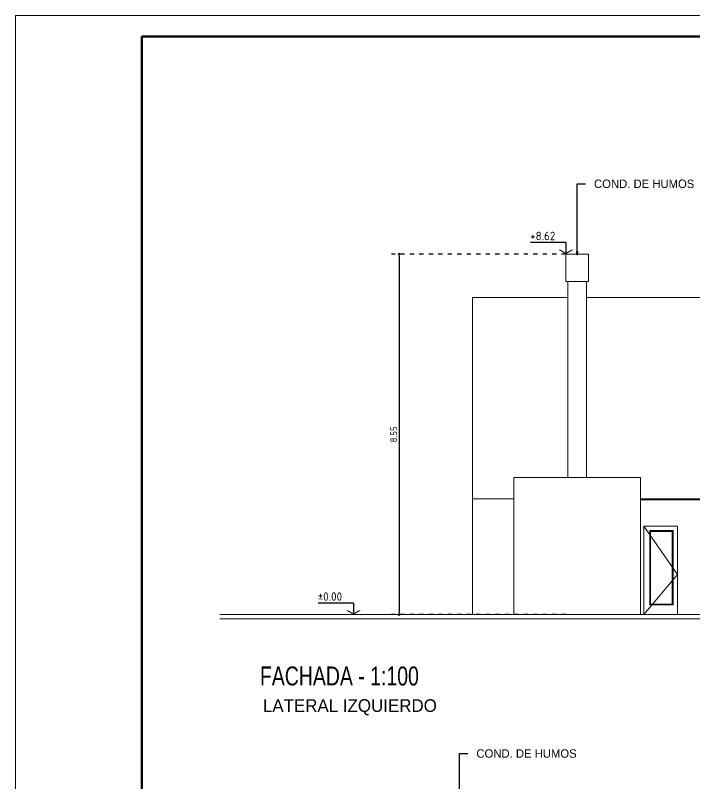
# Model space of a CAD drawing. Extents: x 233 to 569, y -241 to -74.
# Drawn here: x 348.48 to 364.59, y -134.84 to -116.62 of the extents above; entities that cross this region are included whole.
import ezdxf
from ezdxf import colors
from ezdxf.entities.mleader import LeaderData, LeaderLine
from ezdxf.enums import TextEntityAlignment as Align
from ezdxf.math import Vec2, Vec3

# ---------------------------------------------------------------- set-up
doc = ezdxf.new("R2010")
doc.units = 0
doc.header["$MEASUREMENT"] = 0
doc.linetypes.add('DOT2', pattern=[0.125, 0, -0.125])
doc.layers.get('0').update_dxf_attribs({"linetype": 'CONTINUOUS', "lineweight": 50})
doc.layers.get('DEFPOINTS').update_dxf_attribs({"linetype": 'CONTINUOUS'})
doc.layers.add('240 - NIVELES', color=1, linetype='CONTINUOUS')
doc.layers.add('DS_ST_quote 1_50', color=7, linetype='CONTINUOUS')
for name, color, linetype, lineweight in [('COTAS', 1, 'CONTINUOUS', 9), ('LINEAS', 2, 'CONTINUOUS', 20), ('MARCOS', 4, 'CONTINUOUS', 80)]:
    doc.layers.add(name, color=color, linetype=linetype, lineweight=lineweight)
doc.styles.add('ARIAL', font='')
doc.styles.add('DIN', font='bahnschrift.ttf')
doc.styles.get("Standard").update_dxf_attribs({"font": 'bahnschrift.ttf'})
doc.styles.add('TEMPUS', font='GILC____.TTF')
doc.styles.add('TEXTO', font='ROMANS.SHX')
doc.styles.get('ARIAL').set_extended_font_data('DIN')
doc.dimstyles.new('PLANTA', dxfattribs={"dimscale": 0, "dimtxt": 0.16, "dimasz": 0.06, "dimexe": 0.18, "dimexo": 0, "dimgap": 0.05, "dimtad": 1, "dimzin": 0, "dimdsep": 46, "dimtxsty": 'ARIAL', "dimblk1": 'DOT', "dimblk2": 'DOT', "dimsah": 1, "dimcen": 0.09, "dimclrd": 1, "dimclre": 1, "dimclrt": 3, "dimadec": 0, "dimazin": 0, "dimtfac": 1, "dimtofl": 0, "dimtmove": 0, "dimatfit": 3, "dimldrblk": 'DOT', "dimfxl": 0.18, "dimtolj": 1, "dimtzin": 0, "dimarcsym": 0})

# ---------------------------------------------------------------- blocks, each defined once
blk = doc.blocks.new('_DOT')
at = {"color": 0, "linetype": 'ByBlock'}
blk.add_line((-0.5, 0), (-1, 0), dxfattribs=at)
at = {"color": 0, "linetype": 'ByBlock', "const_width": 0.5}
blk.add_lwpolyline([(-0.25, 0, 1), (0.25, 0, 1)], format="xyb", close=True, dxfattribs=at)
blk = doc.blocks.new('*D369')
at = {"layer": 'DEFPOINTS', "color": 0, "transparency": 16777216}
for p in [(361.536, -122.279), (357.583, -130.829), (361.536, -130.829)]:
    blk.add_point(p, dxfattribs=at)
at = {"layer": 'DS_ST_quote 1_50', "color": 1, "linetype": 'DOT2', "lineweight": -2, "transparency": 16777216}
for p, q in [((361.536, -122.279), (357.403, -122.279)), ((361.536, -130.829), (357.403, -130.829))]:
    blk.add_line(p, q, dxfattribs=at)
at = {"layer": 'DS_ST_quote 1_50', "color": 1, "lineweight": -2, "transparency": 16777216}
blk.add_line((357.583, -122.339), (357.583, -130.769), dxfattribs=at)
at = {"layer": 'DS_ST_quote 1_50', "color": 1, "lineweight": -2, "transparency": 16777216, "xscale": 0.06, "yscale": 0.06, "zscale": 0.06}
for p, rotation in [((357.583, -122.279), 90), ((357.583, -130.829), 270)]:
    blk.add_blockref('_DOT', p, dxfattribs=dict(at, rotation=rotation))
at = {"layer": 'DS_ST_quote 1_50', "color": 3, "transparency": 16777216, "insert": (357.451, -126.554), "char_height": 0.16, "attachment_point": 5, "rotation": 90, "style": 'ARIAL'}
blk.add_mtext('\\A1;8.55', dxfattribs=at)
blk = doc.blocks.new('NIVCOR20')
at = {"layer": '240 - NIVELES'}
for q in [(0.2103, 0.0681), (0, 0)]:
    blk.add_line((0, 0.0681), q, dxfattribs=at)
for points in [[(-0.0438, 0.0253), (-0.0312, 0.0253), (0, 0), (0, 0.0072)], [(0.0438, 0.0253), (0.0312, 0.0253), (0, 0), (0, 0.0072)]]:
    blk.add_solid(points, dxfattribs=at)
at = {"layer": '240 - NIVELES', "style": 'TEXTO'}
blk.add_attdef('NIVEL', text='', height=0.05, dxfattribs=at).set_placement((0.6035, 0.0824), align=Align.RIGHT)

msp = doc.modelspace()

# ---------------------------------------------------------------- linework, layer by layer
at = {"linetype": 'Continuous', "lineweight": 15}
for p, q in [((361.5364, -122.9292), (361.5364, -122.2792)), ((361.5364, -122.2792), (362.0717, -122.2792)), ((362.0717, -122.2792), (362.0717, -122.9292)), ((361.5364, -122.9292), (361.5864, -122.9292)), ((361.5864, -127.5792), (361.5864, -122.9292)), ((361.5864, -122.9292), (362.0217, -122.9292)), ((362.0217, -127.5792), (362.0217, -122.9292)), ((362.0717, -122.9292), (362.0217, -122.9292)), ((361.5864, -123.3092), (359.3188, -123.3092)), ((359.3188, -128.0792), (359.3188, -123.3092)), ((374.9165, -123.3092), (362.0217, -123.3092)), ((359.3188, -130.8292), (359.3188, -127.5792)), ((360.299, -127.8292), (360.299, -127.5792)), ((363.3091, -127.5792), (360.299, -127.5792)), ((363.3091, -130.8292), (363.3091, -127.5792)), ((360.299, -130.8292), (360.299, -127.8292)), ((360.299, -128.0792), (359.3188, -128.0792)), ((374.9165, -128.0792), (363.3091, -128.0792)), ((378.4581, -128.1092), (363.3091, -128.1092)), ((363.3844, -130.8292), (363.3844, -128.7292)), ((363.3844, -128.7292), (363.3844, -130.8292)), ((363.3844, -130.8292), (363.3844, -128.7292)), ((363.3844, -128.7292), (364.1844, -128.7292)), ((364.1844, -128.7292), (364.1844, -130.8292)), ((363.5248, -128.8355), (364.0782, -128.8355)), ((363.5248, -130.598), (363.5248, -128.8355)), ((364.0594, -128.8542), (363.5436, -128.8542)), ((363.5436, -128.8542), (363.5436, -130.5792)), ((364.0594, -130.5792), (364.0594, -128.8542)), ((364.0782, -128.8355), (364.0782, -130.598)), ((364.0782, -130.598), (363.5248, -130.598)), ((363.5436, -130.5792), (364.0594, -130.5792)), ((353.3336, -130.8292), (386.4176, -130.8292)), ((353.3336, -130.9292), (386.4176, -130.9292))]:
    msp.add_line(p, q, dxfattribs=at)
at = {"linetype": 'Continuous', "lineweight": 15, "ltscale": 0.05}
for q in [(363.3844, -128.7292), (363.3844, -130.8292)]:
    msp.add_line((364.1844, -129.8769), q, dxfattribs=at)
at = {"layer": 'LINEAS'}
for p, q in [((467.4834, -116.6186), (348.4834, -116.6186)), ((348.4834, -116.6186), (348.4834, -205.6186))]:
    msp.add_line(p, q, dxfattribs=at)
at = {"layer": 'MARCOS'}
for p, q in [((466.9834, -117.1186), (351.4834, -117.1186)), ((351.4834, -117.1186), (351.4834, -205.1186))]:
    msp.add_line(p, q, dxfattribs=at)

# ---------------------------------------------------------------- block references
at = {"layer": '240 - NIVELES'}
ref = msp.add_blockref('NIVCOR20', (361.5364, -122.2792), dxfattribs=dict(at, xscale=-4, yscale=4, zscale=4))
ref.add_attrib('NIVEL', '+8.62', (360.6881, -121.9497), dxfattribs={"linetype": 'Continuous', "height": 0.2, "style": 'ARIAL'})
ref = msp.add_blockref('NIVCOR20', (356.5003, -130.8292), dxfattribs=dict(at, xscale=-4, yscale=4, zscale=4))
ref.add_attrib('NIVEL', '±0.00', (355.6521, -130.4997), dxfattribs={"linetype": 'Continuous', "height": 0.2, "style": 'ARIAL'})

# ---------------------------------------------------------------- texts
at = {"style": 'TEMPUS'}
msp.add_text('FACHADA - 1:100', height=0.45, dxfattribs=at).set_placement((354.2825, -132.5086))
at = {"layer": 'COTAS'}
msp.add_text('LATERAL IZQUIERDO', height=0.3, dxfattribs=at).set_placement((354.3527, -133.1352))

# ---------------------------------------------------------------- dimensions: what is measured, and where the dimension line sits
at = {"layer": 'DS_ST_quote 1_50'}
dim = msp.add_aligned_dim(p1=(361.5364, -122.2792), p2=(361.5364, -130.8292), distance=-3.9538, dimstyle='PLANTA', override={"dimscale": 1}, dxfattribs=at)
dim.commit()
dim.dimension.update_dxf_attribs({"geometry": '*D369', "text_midpoint": (357.4512, -126.5542)})

# ---------------------------------------------------------------- leaders
ml = msp.add_multileader_mtext('Standard')
ml.set_content('COND. DE HUMOS', color=3, style='DIN')
ml.set_leader_properties(color=1)
ml.set_arrow_properties(name='DOT')
ml.build(insert=Vec2(0, 0))
ml.multileader.update_dxf_attribs({"dogleg_length": 0.2, "arrow_head_size": 0.06})
ctx = ml.context
ctx.base_point, ctx.char_height, ctx.arrow_head_size, ctx.landing_gap_size, ctx.plane_origin = Vec3(362.0041, -120.6135), 0.2, 0.06, 0.2, Vec3(361.8041, -122.2792)
notes = []
notes.append((ctx, [(0, (1, 1, 0), (361.8041, -120.6135), (1, 0), 0.2, [(0, [(361.8041, -122.2792)], 0, [])])]))
ctx.mtext.insert, ctx.mtext.flow_direction = Vec3(362.2041, -120.5125), 5
ml = msp.add_multileader_mtext('Standard')
ml.set_content('COND. DE HUMOS', color=3, style='DIN')
ml.set_leader_properties(color=1)
ml.set_arrow_properties(name='DOT')
ml.build(insert=Vec2(0, 0))
ml.multileader.update_dxf_attribs({"dogleg_length": 0.2, "arrow_head_size": 0.06})
ctx = ml.context
ctx.base_point, ctx.char_height, ctx.arrow_head_size, ctx.landing_gap_size, ctx.plane_origin = Vec3(359.2143, -134.1231), 0.2, 0.06, 0.2, Vec3(359.0143, -135.7888)
notes.append((ctx, [(0, (1, 1, 0), (359.0143, -134.1231), (1, 0), 0.2, [(0, [(359.0143, -135.7888)], 0, [])])]))
ctx.mtext.insert, ctx.mtext.flow_direction = Vec3(359.4143, -134.022), 5
for ctx, leaders in notes:
    for number, flags, end, landing, length, lines in leaders:
        leader = LeaderData()
        leader.index, (leader.has_last_leader_line, leader.has_dogleg_vector, leader.attachment_direction) = number, flags
        leader.last_leader_point, leader.dogleg_vector, leader.dogleg_length = Vec3(end), Vec3(landing), length
        for number, points, colour, breaks in lines:
            line = LeaderLine()
            line.index, line.vertices, line.color, line.breaks = number, Vec3.list(points), colors.encode_raw_color(colour), breaks
            leader.lines.append(line)
        ctx.leaders.append(leader)

doc.saveas('drawing.dxf')
